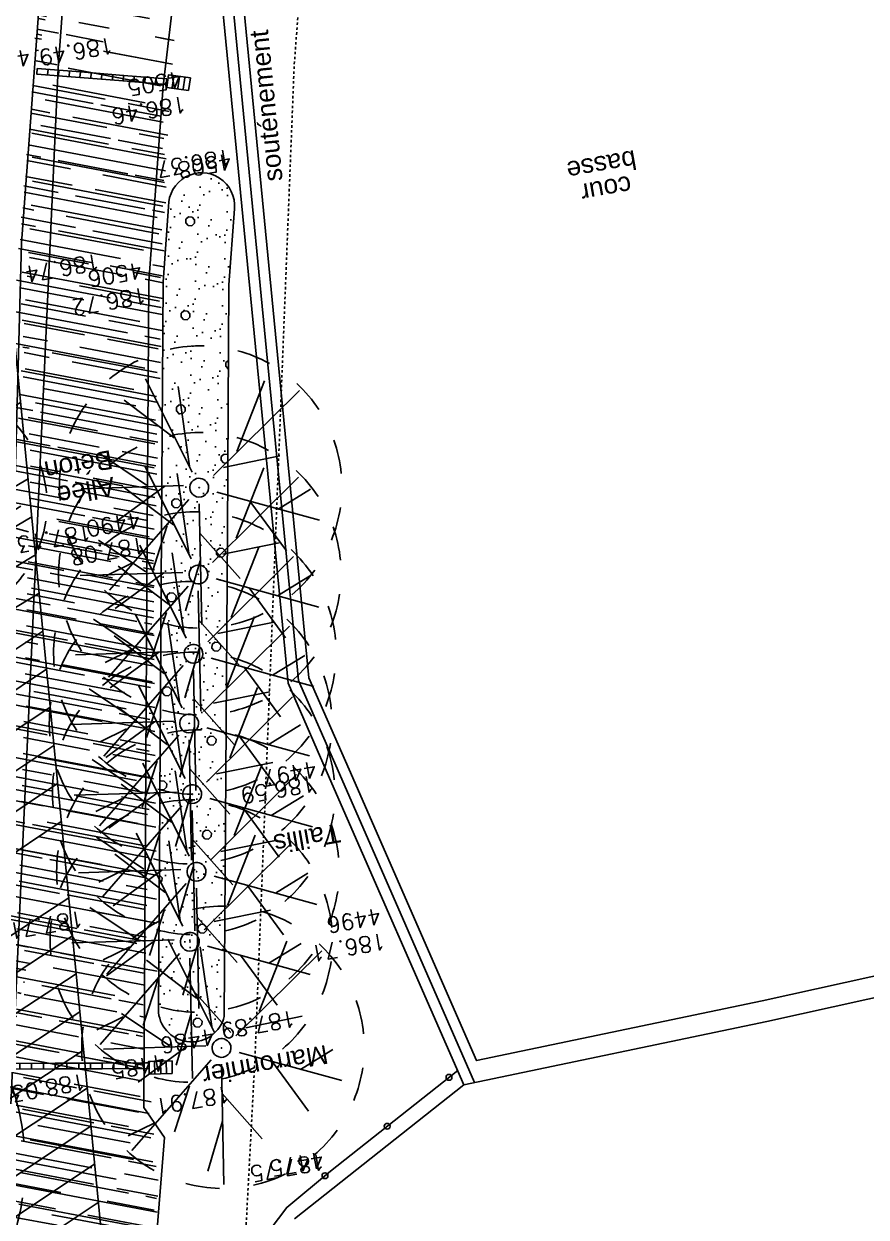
# Model space of a CAD drawing. Extents: x -2313930 to 3286427, y -3858277 to 2572692.
# Drawn here: x 531292 to 549186, y -354499 to -329141 of the extents above; entities that cross this region are included whole.
import ezdxf
from ezdxf import colors
from ezdxf.entities.mleader import LeaderData, LeaderLine
from ezdxf.enums import TextEntityAlignment as Align
from ezdxf.lldxf.tags import DXFTag
from ezdxf.math import Vec2, Vec3

# ---------------------------------------------------------------- set-up
doc = ezdxf.new("R2010")
doc.units = 0
doc.linetypes.add('STYLE_01', pattern=[0.41664, 0.20828, -0.20836])
for name, color, linetype, lineweight in [('_GAZELEC-RESERVATION', 1, 'Continuous', 18), ('_GAZELEC-RESERVATION 2', 132, 'Continuous', 18), ('Fond topo - P', 252, 'Continuous', 50), ('Fond topo - VOI', 252, 'Continuous', 25)]:
    doc.layers.add(name, color=color, linetype=linetype, lineweight=lineweight)
for name, color, linetype in [('AEP_SSL', 252, 'Continuous'), ('DWG_280-140115-P - ALTEA-CANA', 252, 'Continuous'), ('Fond topo - ASS', 252, 'Continuous'), ('Fond topo - BAT_TXT', 252, 'Continuous'), ('Fond topo - CLO_LEG', 252, 'Continuous'), ('Fond topo - CLO_MUR', 252, 'Continuous'), ('Fond topo - ESPACE_BOISE', 252, 'Continuous'), ('Fond topo - VEG', 252, 'Continuous'), ('Fond topo - VEG_TXT', 252, 'Continuous'), ('Fond topo - VEG_TXT_ESSENCE', 252, 'Continuous'), ('Fond topo - VOI_TXT', 252, 'Continuous'), ('Fond topo - Z_500', 252, 'Continuous'), ('prlm-VRD', 2, 'Continuous'), ('SA - béton balayé', 252, 'Continuous'), ('SA - EBC', 252, 'Continuous')]:
    doc.layers.add(name, color=color, linetype=linetype)
for name, color, linetype, plot in [('Fond topo - N', 252, 'Continuous', False), ('Fond topo - NCACHE', 252, 'Continuous', False), ('Fond topo - ZCACHE', 252, 'Continuous', False)]:
    doc.layers.add(name, color=color, linetype=linetype, plot=plot)
doc.styles.add('2000_ARIAL', font='arial.ttf', dxfattribs={"height": 0.400000006})
doc.styles.add('SIMPLEX', font='simplex_.ttf', dxfattribs={"height": 1.25})
doc.styles.get("Standard").update_dxf_attribs({"font": 'arial.ttf'})
tags = doc.linetypes.add('L1', pattern=[1.0000000298023224, 0.6000000238418579, -0.4000000059604645]).pattern_tags.tags
tags[6:7] = [DXFTag(74, 4), DXFTag(75, 0), DXFTag(340, '0'), DXFTag(46, 0.0), DXFTag(50, 0.0), DXFTag(44, 0.0), DXFTag(45, 0.0)]
tags[4:5] = [DXFTag(74, 4), DXFTag(75, 0), DXFTag(340, '0'), DXFTag(46, 0.0), DXFTag(50, 0.0), DXFTag(44, 0.0), DXFTag(45, 0.0)]
tags = doc.linetypes.add('L16', pattern=[0.37500001490116125, 0.300000011920929, -0.07500000298023224]).pattern_tags.tags
tags[6:7] = [DXFTag(74, 4), DXFTag(75, 0), DXFTag(340, '0'), DXFTag(46, 0.0), DXFTag(50, 0.0), DXFTag(44, 0.0), DXFTag(45, 0.0)]
tags[4:5] = [DXFTag(74, 4), DXFTag(75, 0), DXFTag(340, '0'), DXFTag(46, 0.0), DXFTag(50, 0.0), DXFTag(44, 0.0), DXFTag(45, 0.0)]
tags = doc.linetypes.add('L8', pattern=[0.22500000894069674, 0.1500000059604645, -0.07500000298023224]).pattern_tags.tags
tags[6:7] = [DXFTag(74, 4), DXFTag(75, 0), DXFTag(340, '0'), DXFTag(46, 0.0), DXFTag(50, 0.0), DXFTag(44, 0.0), DXFTag(45, 0.0)]
tags[4:5] = [DXFTag(74, 4), DXFTag(75, 0), DXFTag(340, '0'), DXFTag(46, 0.0), DXFTag(50, 0.0), DXFTag(44, 0.0), DXFTag(45, 0.0)]
pattern_1 = [(349.2763985886067, (-277130161.1279894, -473864756.7787022), (117.3825536141096, 28.65896207176165), [749.9999999999999, -99.99999999999999, 250, -49.99999999999999]), (349.2763985886067, (-277130091.1375459, -473864744.5890418), (-36.75306622226226, 74.64222748057564), [150, -16.5, 299.9999999999999, -37.49999999999999]), (349.2763985886067, (-277130128.6565508, -473864719.6726964), (261.6928111209335, -15.46358973923611), [399.9999999999999, -69.99999999999999, 200, -49.99999999999999])]

# ---------------------------------------------------------------- blocks, each defined once
blk = doc.blocks.new('ASS07')
at = {"ltscale": 2}
for p, q in [((-0.25, -0.45), (-0.25, 0.4500000000000001)), ((0, -0.45), (0, 0.4500000000000001)), ((0.25, -0.45), (0.25, 0.4500000000000001))]:
    blk.add_line(p, q, dxfattribs=at)
at = {"ltscale": 2, "flags": 128}
blk.add_lwpolyline([(0.5, -0.5), (0.5, 0.5), (-0.5, 0.5), (-0.5, -0.5)], close=True, dxfattribs=at)
blk = doc.blocks.new('CLOLEG')
at = {"ltscale": 2}
blk.add_circle((0, 0), 0.0625, dxfattribs=at)
blk = doc.blocks.new('PTOPO')
at = {"layer": 'Fond topo - NCACHE', "style": 'SIMPLEX'}
blk.add_attdef('MAT', text='', height=0.34, dxfattribs=at).set_placement((0.09999999986030161, -0.09999999962747097), align=Align.TOP_LEFT)
at = {"layer": 'Fond topo - ZCACHE', "style": 'SIMPLEX'}
blk.add_attdef('ALT', (0.09999999986030161, 0.09999999962747097), '', height=0.34, dxfattribs=at)
blk = doc.blocks.new('VEG12')
at = {"ltscale": 2}
for p, q in [((0.01815258799999997, 0.057406781), (0.100441039, 0.47293725)), ((0.05749608, 0.253444298), (0.145517598, 0.414706841)), ((0.037902722, 0.15845596), (-0.06593155700000003, 0.344147082)), ((-0.158788295, 0.086017079), (-0.245985314, 0.284587218)), ((0.04981112299999996, 0.033821695), (0.391570728, 0.285894318)), ((0.143890955, 0.107467204), (0.230033352, 0.253971609)), ((0.2917471699999999, 0.208620217), (0.392372872, 0.233301274)), ((-0.05229389700000003, 0.02983962500000001), (-0.383643778, 0.204631851)), ((-0.25001839, 0.135126714), (-0.3755999820000001, 0.091127132)), ((0.122915307, -0.02992704099999999), (0.317230371, 0.05540147100000001)), ((0.057557527, -0.01766878999999999), (0.411943876, -0.08413611500000001)), ((-0.05265807700000003, -0.029192154), (-0.412380265, -0.256628677)), ((-0.09359106700000003, -0.049762263), (-0.2956446150000001, -0.04653133200000001)), ((0.184132294, -0.04763066399999999), (0.323120213, -0.192805613)), ((0.01825986499999999, -0.057372749), (0.107637982, -0.4128258760000001)), ((-0.151821475, -0.09483882200000002), (-0.2999525240000001, -0.315936062)), ((0.02259491799999996, -0.07955337300000001), (0.001649748999999978, -0.36183712)), ((0.05371548199999998, -0.188497704), (0.197263789, -0.356749422))]:
    blk.add_line(p, q, dxfattribs=at)
for start, end in [(90, 103.8461539085843), (62.30769199853572, 76.15384597947835), (117.6923078993823, 131.5384619204946), (34.61538499867542, 48.46153799321151), (145.3846149358338, 159.2307690506909), (6.923076979206323, 20.76923090842763), (173.0769230068974, 186.9230769931026), (339.2307689837768, 353.0769230207937), (200.7692310571047, 214.6153850641662), (311.5384620067885, 325.3846150013246), (228.4615380795054, 242.3076921006177), (283.8461540205217, 297.6923080014643), (256.1538460914157, 270)]:
    blk.add_arc((0, 0), 0.496982058, start, end, dxfattribs=at)
blk = doc.blocks.new('VEG14')
at = {"ltscale": 2, "flags": 128}
for points in [[(0.5, 0, -1), (-0.5, 0, -1)], [(0.016, 0, -1), (-0.016, 0, -1)]]:
    blk.add_lwpolyline(points, format="xyb", close=True, dxfattribs=at)
blk = doc.blocks.new('VEG12A')
at = {"ltscale": 2}
for p, q in [((0.01815258799999997, 0.057406781), (0.100441039, 0.47293725)), ((0.05749608, 0.253444298), (0.145517598, 0.414706841)), ((0.037902722, 0.15845596), (-0.06593155700000003, 0.344147082)), ((-0.158788295, 0.086017079), (-0.245985314, 0.284587218)), ((0.04981112299999996, 0.033821695), (0.391570728, 0.285894318)), ((0.143890955, 0.107467204), (0.230033352, 0.253971609)), ((0.2917471699999999, 0.208620217), (0.392372872, 0.233301274)), ((-0.05229389700000003, 0.02983962500000001), (-0.383643778, 0.204631851)), ((-0.25001839, 0.135126714), (-0.3755999820000001, 0.091127132)), ((0.122915307, -0.02992704099999999), (0.317230371, 0.05540147100000001)), ((-0.05265807700000003, -0.029192154), (-0.412380265, -0.256628677)), ((0.057557527, -0.01766878999999999), (0.411943876, -0.08413611500000001)), ((-0.09359106700000003, -0.049762263), (-0.2956446150000001, -0.04653133200000001)), ((0.02259491799999996, -0.07955337300000001), (0.001649748999999978, -0.36183712)), ((0.01825986499999999, -0.057372749), (0.107637982, -0.4128258760000001)), ((0.184132294, -0.04763066399999999), (0.323120213, -0.192805613)), ((-0.151821475, -0.09483882200000002), (-0.2999525240000001, -0.315936062)), ((0.05371548199999998, -0.188497704), (0.197263789, -0.356749422))]:
    blk.add_line(p, q, dxfattribs=at)
for start, end in [(90, 103.8461539085843), (62.30769199853572, 76.15384597947835), (117.6923078993823, 131.5384619204946), (34.61538499867542, 48.46153799321151), (145.3846149358338, 159.2307690506909), (6.923076979206323, 20.76923090842763), (173.0769230068974, 186.9230769931026), (339.2307689837768, 353.0769230207937), (200.7692310571047, 214.6153850641662), (311.5384620067885, 325.3846150013246), (228.4615380795054, 242.3076921006177), (283.8461540205217, 297.6923080014643), (256.1538460914157, 270)]:
    blk.add_arc((0, 0), 0.496982058, start, end, dxfattribs=at)
blk = doc.blocks.new('VEG14A')
at = {"ltscale": 2, "flags": 128}
for points in [[(0.5, 0, -1), (-0.5, 0, -1)], [(0.016, 0, -1), (-0.016, 0, -1)]]:
    blk.add_lwpolyline(points, format="xyb", close=True, dxfattribs=at)
blk = doc.blocks.new('A$C1F970F0F')
at = {"layer": 'Fond topo - VEG'}
h = blk.add_hatch(dxfattribs=at)
h.set_pattern_fill('TP146*130', color=256, scale=20.0000003, angle=-10.72360141139323, style=0, pattern_type=2)
h.set_pattern_definition([(267.1623470238551, (5797.476316439056, 2674.924284191456), (94.92676903419465, -104.8279977903264), [7.653668714805026, -192.3463348851949]), (267.1623470238551, (5815.931250627054, 2674.009529851248), (94.92676903419465, -104.8279977903264), [7.653668714805026, -192.3463348851949]), (312.1623470238551, (5797.097412814957, 2667.280000101748), (199.754755486811, -9.901228179996846), [7.653668714805029, -133.7676900065153]), (312.1623470238551, (5810.793850895758, 2679.682780171273), (199.754755486811, -9.901228179996846), [7.653668714805029, -133.7676900065153]), (42.1623470238552, (5797.487144940587, 2674.923747452381), (9.901228179996725, 199.754755486811), [7.653668714805029, -133.7676900065153]), (42.1623470238552, (5809.879096628511, 2661.227845993156), (9.901228179996725, 199.754755486811), [7.653668714805029, -133.7676900065153]), (357.1623470238552, (5802.234703683674, 2661.606755042375), (104.8279977903263, 94.9267690341947), [7.653668714805024, -192.3463348851949]), (357.1623470238552, (5803.149566773293, 2680.061683872666), (104.8279977903263, 94.9267690341947), [7.653668714805024, -192.3463348851949]), (267.1623470238551, (5795.238087393476, 2728.97252944275), (57.45112285733324, -52.90906035294524), [0, -100.0000014999999]), (267.1623470238551, (5807.375360310454, 2736.292635855522), (57.45112285733324, -52.90906035294524), [0, -100.0000014999999]), (267.1623470238551, (5787.712082887806, 2745.399255346415), (57.45112285733324, -52.90906035294524), [0, -100.0000014999999]), (267.1623470238551, (5753.508594646601, 2728.319595069722), (57.45112285733324, -52.90906035294524), [0, -100.0000014999999]), (267.1623470238551, (5748.954771963539, 2715.629476786984), (57.45112285733324, -52.90906035294524), [0, -100.0000014999999]), (267.1623470238551, (5771.861328105058, 2692.81348459426), (57.45112285733324, -52.90906035294524), [0, -100.0000014999999]), (267.1623470238551, (5782.823956359816, 2696.230957689406), (57.45112285733324, -52.90906035294524), [0, -100.0000014999999]), (267.1623470238551, (5783.547242117267, 2680.766187668477), (57.45112285733324, -52.90906035294524), [0, -100.0000014999999]), (267.1623470238551, (5787.003488719228, 2706.742934923612), (57.45112285733324, -52.90906035294524), [0, -100.0000014999999]), (267.1623470238551, (5764.708947579706, 2706.71862177738), (57.15408599563941, -58.9017033377054), [0, -110.0000016499999])])
h.paths.add_polyline_path([(6078.263179686754, 749.2535069145908), (6066.458077517309, 587.5226755368726), (6063.045890461533, 62.6552090467178), (6056.64164773588, -966.9430271066897), (6054.860138514496, -973.0890641505885), (6052.534170654598, -979.0503910436314), (6049.682520691549, -984.7788846990834), (6046.328208874659, -990.2283009695209), (6042.498313205006, -995.3546491016039), (6038.223750905282, -1000.116546089392), (6033.53902880312, -1004.475551111974), (6028.481964769871, -1008.396475626878), (6023.093382414423, -1011.847667640083), (6017.416781635065, -1014.801267043638), (6011.49798732049, -1017.23343055903), (6005.384779481616, -1019.124524348513), (5999.12650753511, -1020.459282439988), (5992.773692173526, -1021.226929720176), (5986.377617036199, -1021.421269441465), (5979.989914899646, -1021.04073272369), (5973.66215134271, -1020.088391463622), (5967.445407747718, -1018.571933582807), (5961.389869347077, -1016.503600747141), (5955.544420086486, -1013.900089841474), (5949.956248018376, -1010.782417859858), (5944.670464035948, -1007.17575263941), (5939.729738284591, -1003.109209311226), (5935.173955189385, -998.6156153949328), (5931.039891747435, -993.7312458912027), (5927.360920540159, -988.4955304487685), (5924.166740596866, -982.9507347155356), (5921.483137024009, -977.141619554109), (5919.331773682218, -971.115079785756), (5917.730017487243, -964.9197652263617), (5916.690798933034, -958.6056880131719), (5923.048598684863, 63.52601159124424), (5926.491245982665, 593.0797570147345), (5938.239870486178, 754.0368398363926), (5938.239870394673, 754.0368398537216), (5938.388203480626, 760.1944427944866), (5939.076064508447, 766.3153024657627), (5940.298151327239, 772.352237228074), (5942.045043525097, 778.2587119863874), (5944.303275504142, 783.9891975300643), (5947.055439896047, 789.4995212833519), (5950.28032201263, 794.7472076286847), (5953.953063456424, 799.6918054090665), (5958.045353215728, 804.2951998936308), (5962.525646468083, 808.5219065099141), (5967.359407569937, 812.3393442610402), (5972.509376038808, 815.7180867789725), (5977.93585406663, 818.632089679184), (5983.597012394238, 821.0588907412207), (5989.449212722413, 822.9797831659032), (5995.447344116074, 824.3799601159353), (6001.545170978143, 825.2486286291803), (6007.695688821934, 825.5790923865436), (6013.851487357524, 825.3688042793121), (6019.965115416334, 824.6193852631368), (6025.989446906318, 823.3366121160816), (6031.878044019685, 821.5303729204732), (6037.585515422834, 819.2145907932854), (6043.067865785616, 816.4071166497349), (6048.28283512898, 813.1295914776993), (6053.190224618414, 809.4072797095191), (6057.752206390113, 805.268874337758), (6061.93361480397, 800.746275405862), (6065.702218231191, 795.8743451706773), (6069.02896685327, 790.6906379498114), (6071.888216851415, 785.2351117858959), (6074.257928013204, 779.5498197419818), (6076.119833919698, 773.6785862946365), (6077.459582201429, 767.6666688264463), (6078.266845616746, 761.5604095729127), (6078.535401554636, 755.4068776247545)])
at = {"layer": 'SA - béton balayé'}
h = blk.add_hatch(dxfattribs=at)
h.set_pattern_fill('BETON_BALAYE', color=256, scale=49.99999999999999, angle=-10.72360141139323, style=0, pattern_type=2)
h.set_pattern_definition(pattern_1)
h.paths.add_polyline_path([(5928.699840157768, 1025.806114872447), (5659.273933119624, 1047.541292403426), (5653.410551694388, 1047.978742823838), (5673.886726811051, 1403.073758729366), (5713.482762941067, 2001.708284296739), (5735.806186699843, 2750.764163918728), (6064.736897038219, 2750.755663699648), (6022.9459868128, 1825.675444912971)])
h = blk.add_hatch(dxfattribs=at)
h.set_pattern_fill('BETON_BALAYE', color=256, scale=49.99999999999999, angle=-10.72360141139323, style=0, pattern_type=2)
h.set_pattern_definition(pattern_1)
h.paths.add_polyline_path([(5597.147634144898, -1066.989225046339), (5596.889083904324, -1066.990457735349), (5595.427037839852, -760.3391798385524), (5607.922173153986, 21.2368958841555), (5625.650588417848, 675.8970783981483), (5653.410551694388, 1047.978742823838), (5928.244444741777, 1025.793558865145), (5896.498353423958, 594.27055998838), (5893.049179042596, 63.71261216577636), (5886.025306384024, -1066.091833507226)])
h = blk.add_hatch(dxfattribs=at)
h.set_pattern_fill('BETON_BALAYE', color=256, scale=49.99999999999999, angle=-10.72360141139323, style=0, pattern_type=2)
h.set_pattern_definition(pattern_1)
edge = h.paths.add_edge_path()
edge.add_arc((5358.091332811397, -2406.5003897603), 327.4139141548844, 197.0353200627598, 248.6714325875425)
edge.add_line((5239.005744553338, -2711.489723728723), (5354.800928152768, -2670.843148670674))
edge.add_line((5354.800928152768, -2670.843148670674), (5445.831428399385, -2528.10670157766))
edge.add_line((5445.831428399385, -2528.106701577661), (5524.939717540758, -2152.462322599101))
edge.add_line((5524.939717540758, -2152.462322599101), (5588.808554118679, -1772.826003617761))
edge.add_line((5588.808554118679, -1772.826003617761), (5596.889083904324, -1066.990457735349))
edge.add_line((5596.889083904324, -1066.990457735349), (5885.902256092508, -1066.084975682855))
edge.add_line((5885.902256092508, -1066.084975682855), (5885.433544670602, -1160.638824703835))
edge.add_line((5885.433544670601, -1160.638824703835), (5929.806132878227, -1224.214564401809))
edge.add_line((5929.806132878228, -1224.214564401809), (5882.232637045039, -1815.085634098996))
edge.add_line((5882.232637045039, -1815.085634098996), (5846.967217674753, -2176.497257896935))
edge.add_line((5846.967217674752, -2176.497257896935), (5783.590593702197, -2717.673661949677))
edge.add_line((5783.590593702197, -2717.673661949676), (5736.967683509527, -2987.71145076046))
edge.add_arc((5322.836185402772, -2830.552333082458), 442.949078330087, 324.08482527455766, 339.2187040935265, ccw=False)
edge.add_arc((5393.318158206119, -2843.383449414451), 379.6041132646011, 288.33551275161386, 319.40786575171865, ccw=False)
edge.add_arc((5315.276949875861, -2562.613601937902), 670.8210163537169, 258.08161623541537, 287.118674714722, ccw=False)
edge.add_arc((5276.252106989228, -2691.399666949642), 536.8769334285904, 239.1203115152312, 259.31827396408, ccw=False)
edge.add_line((5000.706982394531, -3152.172632686719), (4932.207642367547, -3081.259965061483))
edge.add_line((4932.207642367547, -3081.259965061484), (4772.00721949915, -2796.814362761385))
edge.add_line((4772.00721949915, -2796.814362761385), (4755.452634422306, -2567.47380276886))
edge.add_line((4755.452634422306, -2567.47380276886), (4758.579044436935, -2566.940473468178))
edge.add_line((4758.579044436935, -2566.940473468178), (5045.042919798527, -2502.419951333245))
at = {"layer": 'SA - EBC'}
h = blk.add_hatch(dxfattribs=at)
h.set_pattern_fill('_USER', color=256, scale=74.99999999999999, angle=-325.7236014113932, style=0, pattern_type=0)
h.set_pattern_definition([(34.27639858860678, (-277130161.1279894, -473864756.7787022), (-42.238928459823, 61.97477650275113), [])])
edge = h.paths.add_edge_path()
edge.add_line((5801.470568619522, -3162.013069131843), (4083.559282644929, -3271.123614088357))
edge.add_line((4083.559282644929, -3271.123614088356), (4014.481307725509, -3717.332461968055))
edge.add_line((4014.48130772551, -3717.332461968055), (3135.517961824245, -3810.19300101904))
edge.add_line((3135.517961824245, -3810.19300101904), (2274.245008604417, -3693.648081323564))
edge.add_line((2274.245008604417, -3693.648081323564), (1554.636776175834, -3420.099318784944))
edge.add_arc((2508.775769578408, -2315.674454232369), 1459.498372788833, 157.1868533427094, 229.1754823893534, ccw=False)
edge.add_arc((1966.013830892235, -2087.371785851423), 870.6752834691503, 94.3015183869224, 157.1868533106914, ccw=False)
edge.add_line((1900.708697991695, -1219.149067345796), (2859.239020416566, -1223.495634912559))
edge.add_arc((3100.860739749298, 1265.329539486049), 2500.526305395239, 264.4549516394795, 302.9422754293212)
edge.add_arc((4209.331858878893, -445.3369775435177), 462.1229708170858, 302.9422754305585, 376.8336969250394)
edge.add_arc((2214.122706379954, -1049.006753214115), 2546.655714682971, 16.8336969158998, 38.14703645440247)
edge.add_arc((3041.32627014761, -399.2990096244524), 1494.806919462396, 38.14703657403813, 72.97328584086019)
edge.add_line((3479.031970107599, 1029.988031775616), (2182.437305702805, 1414.38613606858))
edge.add_line((2182.437305702805, 1414.38613606858), (1056.590900019184, 1822.819186472099))
edge.add_arc((1766.412018482452, 3779.442320525911), 2081.398594438606, 212.7495497786225, 250.0603089288685, ccw=False)
edge.add_line((15.86575126143373, 2653.472571668582), (-104.0907319930869, 3091.26353710603))
edge.add_line((-104.0907319930869, 3091.26353710603), (-169.6986146466322, 3639.54836895815))
edge.add_line((-169.6986146466322, 3639.548368958149), (-35.58090533515337, 6158.014854826562))
edge.add_arc((-194.3533792400212, 7143.826589584332), 998.5156357593988, 279.1493507374978, 373.962283499627)
edge.add_arc((2392.201579171132, 7786.918955579627), 1666.786287877102, 172.6269749467245, 193.9622835974407, ccw=False)
edge.add_arc((-45.50651600643437, 8102.354993671941), 791.2455775503726, -7.373025019439765, 16.43829965925021)
edge.add_line((713.3969204091394, 8326.263765657093), (486.7428317772967, 9142.81155059313))
edge.add_line((486.7428317772967, 9142.811550593131), (1338.845530021721, 9564.23852196786))
edge.add_line((1338.845530021721, 9564.23852196786), (1632.623584095551, 8945.24637913095))
edge.add_line((1632.623584095551, 8945.246379130947), (1394.029444699765, 8829.874494032001))
edge.add_line((1394.029444699765, 8829.874494032001), (1731.997733793977, 8131.230781666551))
edge.add_arc((1233.216649704336, 7889.945865525577), 554.0766919865823, -19.640967550384175, 25.815335324856676, ccw=False)
edge.add_line((1755.055695752756, 7703.706797235046), (1558.214479468655, 6807.520788570679))
edge.add_line((1558.214479468655, 6807.52078857068), (1570.021725572625, 6609.158708993335))
edge.add_line((1570.021725572625, 6609.158708993335), (1852.913141606868, 5734.125706863067))
edge.add_line((1852.913141606869, 5734.125706863067), (2726.748207475315, 4020.986816292172))
edge.add_line((2726.748207475315, 4020.986816292172), (3802.352916265851, 4004.947770972833))
edge.add_arc((8355.58168857983, 5950.706307988518), 4951.552134169374, 203.138762427905, 230.8301436200186)
edge.add_arc((13583.66465597079, 12367.85935474512), 13228.79229856088, 230.8301435441083, 233.1638398044412)
edge.add_line((5652.622255943647, 1780.153648245416), (4998.697813068342, 1820.441475819727))
edge.add_line((4998.697813068342, 1820.441475819727), (4863.841220233488, 767.0816613875431))
edge.add_line((4863.841220233488, 767.0816613875434), (5595.355488733695, 631.185878681516))
edge.add_line((5595.355488733695, 631.1858786815158), (5852.747939948536, -2020.707044821664))
edge.add_line((5852.747939948536, -2020.707044821665), (5881.394298709887, -2966.563612924887))
edge.add_line((5881.394298709887, -2966.563612924887), (5801.470568619523, -3162.013069131842))
at = {"layer": 'AEP_SSL', "elevation": 9.999999999999998e-08, "flags": 128}
blk.add_lwpolyline([(5536.700633028197, -2598.110987192279), (5703.441363650248, 1048.232751273365), (5867.406317671058, 3278.047774201862), (6182.748241543506, 4434.064793799239), (6284.146511390897, 4550.427419959863), (6475.981668657886, 4711.41474985716), (8025.350887839351, 5692.826034684554), (8693.398131395103, 6258.370148193826), (10978.7345952306, 10130.53863316135)], dxfattribs=at)
at = {"layer": 'DWG_280-140115-P - ALTEA-CANA', "linetype": 'STYLE_01', "ltscale": 25, "elevation": 9.999999999999998e-08, "flags": 128}
blk.add_lwpolyline([(6035.461037273133, -2689.127097192409), (6121.64256367179, -1057.51115667685), (6205.025182619102, 1052.804655306938), (6365.893186155989, 3202.867456399637), (6636.799193089617, 4194.521173234315), (6692.315677062305, 4259.243408586225)], dxfattribs=at)
at = {"layer": 'Fond topo - CLO_LEG', "linetype": 'L8', "ltscale": 2, "flags": 128}
blk.add_lwpolyline([(6282.467426065797, -1295.684464474299), (6552.41339720555, -1081.894158271203)], dxfattribs=at)
at = {"layer": 'Fond topo - CLO_LEG', "ltscale": 2, "flags": 128}
blk.add_lwpolyline([(6282.467426065797, -1295.684464474299), (6189.275637213709, -1373.022047100058), (6104.897438272617, -1484.013001080026), (5954.726196654141, -1828.700577450215), (5900.868679028967, -2074.537779561267), (5874.025653848885, -2328.939880393739), (5868.867497210709, -2580.541609170677), (5917.785716554227, -3083.337295519524), (6022.692410287696, -3380.036307044295)], dxfattribs=at)
at = {"layer": 'Fond topo - CLO_MUR', "ltscale": 2, "flags": 128}
for points in [[(7729.775850657367, 2529.792272331421), (7717.182207746737, 2577.243415526799), (6855.315812784065, 2389.791348361846), (6090.52216368086, 2242.349146044374), (6009.431174386463, 1623.419208712546), (6192.189599084393, -258.9440134780217), (6280.407379690027, -460.4821566829457), (6565.739909591483, -1112.33927420372), (7208.990751020285, -977.770748331734), (7846.813960176586, -837.1789171364164)], [(6130.9228353608, 2204.309242733205), (6054.716400969227, 1622.660848794694), (6236.286560473432, -247.463558646892), (6321.631090828101, -442.4376105136299), (6592.30553380346, -1060.807560527946), (7199.539916908129, -933.7737029876957), (7837.12738935258, -793.2338338359044)]]:
    blk.add_lwpolyline(points, dxfattribs=at)
at = {"layer": 'Fond topo - CLO_MUR', "linetype": 'L16', "ltscale": 2, "flags": 128}
blk.add_lwpolyline([(6107.642515212248, 2199.821101924788), (6032.073787623084, 1623.040028527021), (6214.238079781343, -253.203786299886), (6301.019235204304, -451.4598838248862), (6588.240588227807, -1107.63211648359)], dxfattribs=at)
at = {"layer": 'Fond topo - CLO_MUR', "linetype": 'L8', "ltscale": 2, "flags": 128}
blk.add_lwpolyline([(6205.797144122152, -1397.404740036666), (6565.739909591483, -1112.33927420372)], dxfattribs=at)
at = {"layer": 'Fond topo - ESPACE_BOISE', "linetype": 'L1', "ltscale": 2, "flags": 128}
blk.add_lwpolyline([(5801.470568619522, -3162.013069131843), (4083.559282644929, -3271.123614088356), (4014.48130772551, -3717.332461968055), (3135.517961824245, -3810.19300101904), (2274.245008604417, -3693.648081323564), (1554.636776175834, -3420.099318784944, -0.3248648439675891), (1163.447808694293, -1749.787382690587, -0.2814891279475962), (1900.708697991695, -1219.149067345796), (2859.239020416566, -1223.495634912559, 0.1695292870025676), (4460.631470672048, -833.159289007697, 0.3340686001642133), (4651.652558133293, -311.5085830883972, 0.09326601102169153), (4216.884593398947, 524.0158635944096, 0.153138720952933), (3479.031970107599, 1029.988031775616), (2182.437305702805, 1414.38613606858), (1056.590900019184, 1822.819186472099, -0.1642525569996709), (15.86575126143373, 2653.472571668582), (-104.0907319930869, 3091.26353710603), (-169.6986146466322, 3639.548368958149), (-35.58090533515337, 6158.014854826562, 0.4390366150430304), (774.660880078399, 7384.751557306568, -0.09336270405047195), (739.1967976091219, 8000.81547627212, 0.104271961321091), (713.3969204091394, 8326.263765657093), (486.7428317772967, 9142.811550593131), (1338.845530021721, 9564.23852196786), (1632.623584095551, 8945.246379130947), (1394.029444699765, 8829.874494032001), (1731.997733793977, 8131.23078166655, -0.2009829630843761), (1755.055695752756, 7703.706797235046), (1558.214479468655, 6807.52078857068), (1570.021725572625, 6609.158708993335), (1852.913141606869, 5734.125706863067), (2726.748207475315, 4020.986816292172), (3802.352916265851, 4004.947770972833, 0.121417881002313), (5228.074839294609, 2111.882341611708, 0.01018302282179253), (5652.622255943647, 1780.153648245416), (4998.697813068342, 1820.441475819727), (4863.841220233488, 767.0816613875434), (5595.355488733695, 631.1858786815158), (5852.747939948536, -2020.707044821665), (5881.394298709887, -2966.563612924887)], format="xyb", close=True, dxfattribs=at)
at = {"layer": 'Fond topo - VEG', "linetype": 'L8', "ltscale": 2, "flags": 128}
blk.add_lwpolyline([(6078.263179686754, 749.2535069145908, 1.055486622045823), (5938.239870486178, 754.0368398363926), (5926.491245982665, 593.0797570147345), (5923.048598684863, 63.52601159124424), (5916.690798933034, -958.6056880131719, 0.8364139299327122), (6056.64164773588, -966.9430271066897), (6063.045890461533, 62.6552090467178), (6066.458077517309, 587.5226755368726)], format="xyb", close=True, dxfattribs=at)
at = {"layer": 'Fond topo - VOI', "linetype": 'L16', "ltscale": 2, "flags": 128}
blk.add_lwpolyline([(-410.4573954082604, 4496.281983435452), (-275.2797675438889, 3639.964293068524, 0.05175614001462255), (-25.75674943525667, 2954.12476405697, 0.07683847699775821), (242.3973429298351, 2566.944338701083, 0.01799232695016924), (602.5175779411827, 2213.735113210599), (898.3231434213683, 2004.634077694301), (1143.547512896615, 1887.824205350663), (1442.276114517919, 1769.658652589777), (1681.948853588895, 1683.954706367697), (2114.845544182086, 1578.014617527221), (2515.756121386211, 1462.263694100857), (2910.512600857042, 1321.392171708825), (3516.952153602057, 1025.948174333774), (3901.184930821766, 864.3683668971058), (4241.50575886574, 689.604471750609), (4497.895798403801, 355.994847623038), (4647.689449561236, -149.636488564905), (4746.352122538518, -642.243459669855), (4898.077129065638, -1354.668971112381), (4990.027461718793, -2094.77839309662), (5021.209996846888, -2419.063814886839), (5045.042919798527, -2502.419951333245, 0.2291964161509024), (5239.005744553338, -2711.489723728723), (5354.800928152768, -2670.843148670674), (5445.831428399385, -2528.106701577661), (5524.939717540758, -2152.462322599101), (5588.808554118679, -1772.826003617761), (5596.946294726647, -1078.989912171996), (5595.427037839852, -760.3391798385524), (5607.922173153986, 21.2368958841555), (5625.650588417848, 675.8970783981483), (5679.873644702147, 1402.6777603776)], format="xyb", dxfattribs=at)
blk.add_lwpolyline([(5885.433544670601, -1160.638824703835), (5893.049179042596, 63.71261216577636), (5896.498353423958, 594.27055998838), (5926.884942115833, 1010.569223018564), (6022.9459868128, 1825.675444912971), (6060.621236201661, 2705.53410676588), (6060.736130674379, 2706.811345620326)], dxfattribs=at)
at = {"layer": 'Fond topo - VOI', "ltscale": 2, "flags": 128}
blk.add_lwpolyline([(5000.706982394531, -3152.172632686719, 0.03514680113144616), (5103.825395547883, -3199.834393112584, 0.05304757428686571), (5176.740243683153, -3218.973577135732, 0.03003359205613811), (5333.19443896248, -3233.19528941652, 0.04745511052873769), (5432.548835640756, -3226.804251904938, 0.06071624197132922), (5512.734347835934, -3203.715319275074, 0.04092958131218784), (5622.111118279161, -3146.291132090238, 0.09495582468090094), (5681.57458082512, -3090.380448639745, 0.06613015153363594), (5736.967683509528, -2987.71145076046), (5783.590593702197, -2717.673661949676), (5846.967217674752, -2176.497257896935), (5882.232637045039, -1815.085634098996), (5929.806132878228, -1224.214564401809), (5885.433544670601, -1160.638824703835)], format="xyb", dxfattribs=at)
at = {"layer": 'Fond topo - ASS', "ltscale": 2, "zscale": 99.99999999999997}
for p, xscale, yscale, rotation in [((5704.610844390547, 1037.855974870756), 91.93999999999996, 12, 175.3773796643383), ((5796.251776331016, 1030.446305543641), 91.93999999999996, 12, 175.3773796643383), ((5887.892708254158, 1023.036636125019), 91.93999999999996, 12, 175.3773796643383), ((5959.405894511337, 1017.206547246302), 46.9309383502022, 27, 351.9800045289101), ((5647.181178196102, -1072.832571971634), 100.03, 12, 180.1794240033786), ((5747.210687714015, -1072.519324533554), 100.03, 12, 180.1794240033786), ((5847.24019719727, -1072.206077278486), 100.03, 12, 180.1794240033786)]:
    blk.add_blockref('ASS07', p, dxfattribs=dict(at, xscale=xscale, yscale=yscale, rotation=rotation))
at = {"layer": 'Fond topo - ASS', "linetype": 'L8', "ltscale": 2, "xscale": 49.38473465052439, "yscale": 27, "zscale": 99.99999999999997, "rotation": 1.16461495923868}
blk.add_blockref('ASS07', (5921.173751241817, -1075.606729173046), dxfattribs=at)
at = {"layer": 'Fond topo - CLO_LEG', "ltscale": 2, "xscale": 99.99999999999999, "yscale": 99.99999999999999, "zscale": 99.99999999999999}
for p, rotation in [((6533.935921110243, -1096.52784690628), 289.4725513276034), ((6402.610096637816, -1200.534541885987), 289.4725513276034), ((6270.53146112055, -1305.589829425042), 219.6884493623854)]:
    blk.add_blockref('CLOLEG', p, dxfattribs=dict(at, rotation=rotation))
at = {"layer": 'Fond topo - P', "ltscale": 2}
ref = blk.add_blockref('PTOPO', (5659.282844913692, 1047.540574187764), dxfattribs=dict(at, xscale=99.99999999999994, yscale=99.99999999999994, zscale=99.99999999999994, rotation=190.0656205306617))
ref.add_attrib('MAT', '4500', dxfattribs={"layer": 'Fond topo - N', "color": 0, "ltscale": 2, "height": 33.99999999999999, "rotation": 190.0656204987762, "style": 'SIMPLEX'}).set_placement((5647.68900310467, 1055.63889693379), align=Align.TOP_LEFT)
ref.add_attrib('ALT', '186.49', (5818.07232667889, 1114.124522705544), dxfattribs={"layer": 'Fond topo - Z_500', "color": 0, "ltscale": 2, "height": 33.99999999999999, "rotation": 190.0656204987762, "style": 'SIMPLEX'})
ref = blk.add_blockref('PTOPO', (5980.758356037019, 1000.564713179592), dxfattribs=dict(at, xscale=99.99999999999994, yscale=99.99999999999994, zscale=99.99999999999994, rotation=190.0656205306617))
ref.add_attrib('MAT', '4505', dxfattribs={"layer": 'Fond topo - N', "color": 0, "ltscale": 2, "height": 33.99999999999999, "rotation": 190.0656204987762, "style": 'SIMPLEX'}).set_placement((5969.16451417046, 1008.66303574694), align=Align.TOP_LEFT)
ref.add_attrib('ALT', '186.46', (5972.660033290992, 988.9708713705691), dxfattribs={"layer": 'Fond topo - Z_500', "color": 0, "ltscale": 2, "height": 33.99999999999999, "rotation": 190.0656204987762, "style": 'SIMPLEX'})
ref = blk.add_blockref('PTOPO', (6086.976620906875, 825.5619282937789), dxfattribs=dict(at, xscale=99.99999999999994, yscale=99.99999999999994, zscale=99.99999999999994, rotation=190.0656205306617))
ref.add_attrib('MAT', '4508', dxfattribs={"layer": 'Fond topo - N', "color": 0, "ltscale": 2, "height": 33.99999999999999, "rotation": 190.0656204987762, "style": 'SIMPLEX'}).set_placement((6075.382779040317, 833.6602508611263), align=Align.TOP_LEFT)
ref.add_attrib('ALT', '186.37', (6068.50614969975, 876.6020540636312), dxfattribs={"layer": 'Fond topo - Z_500', "color": 0, "ltscale": 2, "height": 33.99999999999999, "rotation": 190.0656204987762, "style": 'SIMPLEX'})
ref = blk.add_blockref('PTOPO', (5618.70935276251, 598.9614577991917), dxfattribs=dict(at, xscale=99.99999999999994, yscale=99.99999999999994, zscale=99.99999999999994, rotation=190.0656205306617))
ref.add_attrib('MAT', '4499', dxfattribs={"layer": 'Fond topo - N', "color": 0, "ltscale": 2, "height": 33.99999999999999, "rotation": 190.0656204987762, "style": 'SIMPLEX'}).set_placement((5607.115510930611, 607.0597805495506), align=Align.TOP_LEFT)
ref.add_attrib('ALT', '186.74', (5789.582363995093, 653.8937626923782), dxfattribs={"layer": 'Fond topo - Z_500', "color": 0, "ltscale": 2, "height": 33.99999999999999, "rotation": 190.0656204987762, "style": 'SIMPLEX'})
ref = blk.add_blockref('PTOPO', (5896.498353423958, 594.27055998838), dxfattribs=dict(at, xscale=99.99999999999994, yscale=99.99999999999994, zscale=99.99999999999994, rotation=190.0656205306617))
ref.add_attrib('MAT', '4506', dxfattribs={"layer": 'Fond topo - N', "color": 0, "ltscale": 2, "height": 33.99999999999999, "rotation": 190.0656204987762, "style": 'SIMPLEX'}).set_placement((5884.904511592059, 602.3688827387391), align=Align.TOP_LEFT)
ref.add_attrib('ALT', '186.72', (5888.400030677933, 582.6767181793568), dxfattribs={"layer": 'Fond topo - Z_500', "color": 0, "ltscale": 2, "height": 33.99999999999999, "rotation": 190.0656204987762, "style": 'SIMPLEX'})
ref = blk.add_blockref('PTOPO', (5893.049179042596, 63.71261216577636), dxfattribs=dict(at, xscale=99.99999999999994, yscale=99.99999999999994, zscale=99.99999999999994, rotation=190.0656205306617))
ref.add_attrib('MAT', '4490', dxfattribs={"layer": 'Fond topo - N', "color": 0, "ltscale": 2, "height": 33.99999999999999, "rotation": 190.0656204987762, "style": 'SIMPLEX'}).set_placement((5881.455337176038, 71.81093473312399), align=Align.TOP_LEFT)
ref.add_attrib('ALT', '187.08', (5884.950856319447, 52.11877035242105), dxfattribs={"layer": 'Fond topo - Z_500', "color": 0, "ltscale": 2, "height": 33.99999999999999, "rotation": 190.0656204987762, "style": 'SIMPLEX'})
ref = blk.add_blockref('PTOPO', (5607.922173153986, 21.2368958841555), dxfattribs=dict(at, xscale=99.99999999999994, yscale=99.99999999999994, zscale=99.99999999999994, rotation=190.0656205306617))
ref.add_attrib('MAT', '4489', dxfattribs={"layer": 'Fond topo - N', "color": 0, "ltscale": 2, "height": 33.99999999999999, "rotation": 190.0656204987762, "style": 'SIMPLEX'}).set_placement((5596.328331304757, 29.33521854300875), align=Align.TOP_LEFT)
ref.add_attrib('ALT', '187.13', (5771.487892336072, 78.97088988818041), dxfattribs={"layer": 'Fond topo - Z_500', "color": 0, "ltscale": 2, "height": 33.99999999999999, "rotation": 190.0656204987762, "style": 'SIMPLEX'})
ref = blk.add_blockref('PTOPO', (6267.582225123752, -466.0960155078184), dxfattribs=dict(at, xscale=99.99999999999994, yscale=99.99999999999994, zscale=99.99999999999994, rotation=190.0656205306617))
ref.add_attrib('MAT', '4497', dxfattribs={"layer": 'Fond topo - N', "color": 0, "ltscale": 2, "height": 33.99999999999999, "rotation": 190.0656204987762, "style": 'SIMPLEX'}).set_placement((6255.988383314729, -457.9976927617918), align=Align.TOP_LEFT)
ref.add_attrib('ALT', '186.59', (6246.524694379576, -454.4582580223301), dxfattribs={"layer": 'Fond topo - Z_500', "color": 0, "ltscale": 2, "height": 33.99999999999999, "rotation": 190.0656204987762, "style": 'SIMPLEX'})
ref = blk.add_blockref('PTOPO', (5595.427037839852, -760.3391798385524), dxfattribs=dict(at, xscale=99.99999999999994, yscale=99.99999999999994, zscale=99.99999999999994, rotation=190.0656205306617))
ref.add_attrib('MAT', '4488', dxfattribs={"layer": 'Fond topo - N', "color": 0, "ltscale": 2, "height": 33.99999999999999, "rotation": 190.0656204987762, "style": 'SIMPLEX'}).set_placement((5583.833196007953, -752.2408570881935), align=Align.TOP_LEFT)
ref.add_attrib('ALT', '187.71', (5754.521547698526, -741.8874986138061), dxfattribs={"layer": 'Fond topo - Z_500', "color": 0, "ltscale": 2, "height": 33.99999999999999, "rotation": 190.0656204987762, "style": 'SIMPLEX'})
ref = blk.add_blockref('PTOPO', (6404.199763643895, -778.2059416975562), dxfattribs=dict(at, xscale=99.99999999999994, yscale=99.99999999999994, zscale=99.99999999999994, rotation=190.0656205306617))
ref.add_attrib('MAT', '4496', dxfattribs={"layer": 'Fond topo - N', "color": 0, "ltscale": 2, "height": 33.99999999999999, "rotation": 190.0656204987762, "style": 'SIMPLEX'}).set_placement((6392.605921811996, -770.1076189471969), align=Align.TOP_LEFT)
ref.add_attrib('ALT', '186.71', (6396.10144089787, -789.7997835065792), dxfattribs={"layer": 'Fond topo - Z_500', "color": 0, "ltscale": 2, "height": 33.99999999999999, "rotation": 190.0656204987762, "style": 'SIMPLEX'})
ref = blk.add_blockref('PTOPO', (6050.691628371042, -1034.161246100406), dxfattribs=dict(at, xscale=99.99999999999994, yscale=99.99999999999994, zscale=99.99999999999994, rotation=190.0656205306617))
ref.add_attrib('MAT', '4486', dxfattribs={"layer": 'Fond topo - N', "color": 0, "ltscale": 2, "height": 33.99999999999999, "rotation": 190.0656204987762, "style": 'SIMPLEX'}).set_placement((6039.097786562018, -1026.062923354379), align=Align.TOP_LEFT)
ref.add_attrib('ALT', '187.89', (6204.589540295578, -953.9973925508176), dxfattribs={"layer": 'Fond topo - Z_500', "color": 0, "ltscale": 2, "height": 33.99999999999999, "rotation": 190.0656204987762, "style": 'SIMPLEX'})
ref = blk.add_blockref('PTOPO', (5596.946294726647, -1078.989912171996), dxfattribs=dict(at, xscale=99.99999999999994, yscale=99.99999999999994, zscale=99.99999999999994, rotation=190.0656205306617))
ref.add_attrib('MAT', '4487', dxfattribs={"layer": 'Fond topo - N', "color": 0, "ltscale": 2, "height": 33.99999999999999, "rotation": 190.0656204987762, "style": 'SIMPLEX'}).set_placement((5585.352452877418, -1070.891589513143), align=Align.TOP_LEFT)
ref.add_attrib('ALT', '188.03', (5759.183880032391, -1088.112731948032), dxfattribs={"layer": 'Fond topo - Z_500', "color": 0, "ltscale": 2, "height": 33.99999999999999, "rotation": 190.0656204987762, "style": 'SIMPLEX'})
ref = blk.add_blockref('PTOPO', (5946.135404853822, -1088.60206922153), dxfattribs=dict(at, xscale=99.99999999999994, yscale=99.99999999999994, zscale=99.99999999999994, rotation=190.0656205306617))
ref.add_attrib('MAT', '4485', dxfattribs={"layer": 'Fond topo - N', "color": 0, "ltscale": 2, "height": 33.99999999999999, "rotation": 190.0656204987762, "style": 'SIMPLEX'}).set_placement((5934.5415630448, -1080.503746475504), align=Align.TOP_LEFT)
ref.add_attrib('ALT', '187.91', (6065.777168901764, -1114.731714151722), dxfattribs={"layer": 'Fond topo - Z_500', "color": 0, "ltscale": 2, "height": 33.99999999999999, "rotation": 190.0656204987762, "style": 'SIMPLEX'})
ref = blk.add_blockref('PTOPO', (6282.467426065797, -1295.684464474299), dxfattribs=dict(at, xscale=99.99999999999994, yscale=99.99999999999994, zscale=99.99999999999994, rotation=190.0656205306617))
ref.add_attrib('MAT', '4475', dxfattribs={"layer": 'Fond topo - N', "color": 0, "ltscale": 2, "height": 33.99999999999999, "rotation": 190.0656204987762, "style": 'SIMPLEX'}).set_placement((6270.873584233897, -1287.58614172394), align=Align.TOP_LEFT)
ref.add_attrib('ALT', '187.75', (6266.615551787294, -1258.110048585152), dxfattribs={"layer": 'Fond topo - Z_500', "color": 0, "ltscale": 2, "height": 33.99999999999999, "rotation": 190.0656204987762, "style": 'SIMPLEX'})
at = {"layer": 'Fond topo - VEG', "ltscale": 2, "zscale": 99.99999999999997}
for name, p, xscale, yscale, rotation in [('VEG12A', (6006.325455504812, 158.0518193355156), 603.8399999999999, 603.8399999999999, 192.432705982593), ('VEG12A', (5429.733475707664, 121.4845926608), 503.1999999999997, 503.1999999999997, 192.432705982593), ('VEG12A', (6004.578995480083, -26.4091293576264), 603.8399999999999, 603.8399999999999, 192.432705982593), ('VEG14A', (6003.357122292045, 156.484030352739), 40, 40, 207.8417380991697), ('VEG12A', (5994.060449824959, -194.8518051275797), 603.8399999999999, 603.8399999999999, 192.432705982593), ('VEG12A', (5984.965405500428, -342.850881035572), 603.8399999999999, 603.8399999999999, 192.432705982593), ('VEG14A', (6001.610662319305, -27.97691806588546), 40, 40, 207.8417380991697), ('VEG12', (5067.353977417153, -697.4301947710094), 1006.399999999999, 1006.399999999999, 192.432705982593), ('VEG12A', (5991.433035918232, -493.135184865015), 603.8399999999999, 603.8399999999999, 192.432705982593), ('VEG14A', (5991.092116572674, -196.4195938185095), 40, 40, 207.8417380991697), ('VEG12A', (6000.506410196852, -658.1001356382235), 603.8399999999999, 603.8399999999999, 192.432705982593), ('VEG14A', (5981.997072339651, -344.4186697438313), 40, 40, 207.8417380991697), ('VEG12A', (5986.513478070621, -806.9686265556584), 603.8399999999999, 603.8399999999999, 192.432705982593), ('VEG14A', (5988.464702722796, -494.702973756286), 40, 40, 207.8417380991697), ('VEG14A', (5997.538077036073, -659.6679243464828), 40, 40, 207.8417380991697), ('VEG12', (5133.050154314063, -1280.324216559423), 1006.399999999999, 1006.399999999999, 192.432705982593), ('VEG12', (6053.659961675313, -1032.593457134958), 603.8399999999999, 603.8399999999999, 192.432705982593), ('VEG14A', (5983.545144875185, -808.536415446929), 40, 40, 207.8417380991697), ('VEG14', (6050.691628371042, -1034.161246100406), 40, 40, 207.8417380991697)]:
    blk.add_blockref(name, p, dxfattribs=dict(at, xscale=xscale, yscale=yscale, rotation=rotation))
at = {"layer": 'Fond topo - BAT_TXT', "style": '2000_ARIAL'}
for s, rotation, p in [('souténement', 95.54545943975975, (6180.583387796684, 809.1599984165262)), ('basse', 190.0656205486628, (6927.940464174811, 874.1838646096858)), ('cour', 190.0656205486628, (6917.87930868339, 819.9181934909041))]:
    blk.add_text(s, height=39.99999999999999, rotation=rotation, dxfattribs=at).set_placement(p)
at = {"layer": 'Fond topo - VEG_TXT', "style": '2000_ARIAL'}
blk.add_text('Taillis', height=39.99999999999999, rotation=190.0656205035111, dxfattribs=at).set_placement((6299.059039163602, -557.1417086187018))
at = {"layer": 'Fond topo - VEG_TXT_ESSENCE', "style": '2000_ARIAL'}
blk.add_text('Marronnier', height=39.99999999999999, rotation=190.0656205035111, dxfattribs=at).set_placement((6272.975547184971, -1027.36818325843))
at = {"layer": 'Fond topo - VOI_TXT', "style": '2000_ARIAL'}
for s, p in [('Béton', (5815.293560449591, 236.7252217451066)), ('Allée', (5820.336770739079, 179.7934291737763))]:
    blk.add_text(s, height=39.99999999999999, rotation=190.0656205035111, dxfattribs=at).set_placement(p)

msp = doc.modelspace()

# ---------------------------------------------------------------- linework, layer by layer
at = {"layer": '_GAZELEC-RESERVATION 2'}
msp.add_circle((486248.4803309143, -227485.9628347494), 2800178.148749841, dxfattribs=at)

# ---------------------------------------------------------------- block references
at = {"layer": 'prlm-VRD', "xscale": 10, "yscale": 10, "zscale": 10}
msp.add_blockref('A$C1F970F0F', (474984.297679401, -340562.691042779), dxfattribs=at)

# ---------------------------------------------------------------- leaders
at = {"layer": '_GAZELEC-RESERVATION', "color": 6}
ml = msp.add_multileader_mtext('Standard', dxfattribs=at)
ml.set_content('résa n°6\\P%%C125 A.inf: +200.96', color=6)
ml.set_leader_properties()
ml.build(insert=Vec2(0, 0))
ml.multileader.update_dxf_attribs({"has_text_frame": 1, "arrow_head_size": 1200, "scale": 20})
ctx = ml.context
ctx.base_point, ctx.scale, ctx.char_height, ctx.arrow_head_size, ctx.landing_gap_size, ctx.plane_origin, ctx.plane_x_axis, ctx.plane_y_axis = Vec3(500531.2275744337, -334619.305866482), 20, 1600, 1200, 40, Vec3(493934.3069790726, -334636.1774320451), Vec3(1, -1.665334536937735e-16), Vec3(1.665334536937735e-16, 1)
notes = []
notes.append((ctx, [(1, (1, 1, 0), (500441.382605371, -334619.305866482), (1, -1.665334536937735e-16), 89.84496906271943, [(0, [(499662.5102211628, -334231.4408903343)], 0, [])])]))
ctx.mtext.insert, ctx.mtext.text_direction, ctx.mtext.width, ctx.mtext.flow_direction = Vec3(500571.2275744337, -333805.6633016798), Vec3(1, -1.665334536937735e-16), 1568.850406025498, 5
ml = msp.add_multileader_mtext('Standard', dxfattribs=at)
ml.set_content('résa n°10\\P150x150 en dalle haute', color=6)
ml.set_leader_properties()
ml.build(insert=Vec2(0, 0))
ml.multileader.update_dxf_attribs({"has_text_frame": 1, "arrow_head_size": 1200, "scale": 20})
ctx = ml.context
ctx.base_point, ctx.scale, ctx.char_height, ctx.arrow_head_size, ctx.landing_gap_size, ctx.plane_origin, ctx.plane_x_axis, ctx.plane_y_axis = Vec3(500142.2344364305, -337683.0332263303), 20, 1600, 1200, 40, Vec3(493505.0409897733, -338074.9217190745), Vec3(1, -1.665334536937735e-16), Vec3(1.665334536937735e-16, 1)
notes.append((ctx, [(1, (1, 1, 0), (500052.3894673678, -337683.0332263303), (1, -1.665334536937735e-16), 89.84496906271943, [(0, [(499899.8449096647, -338270.583475078)], 0, [])])]))
ctx.mtext.insert, ctx.mtext.text_direction, ctx.mtext.width, ctx.mtext.flow_direction = Vec3(500182.2344364305, -336869.9363641202), Vec3(1, -1.665334536937735e-16), 1568.850406025498, 5
ml = msp.add_multileader_mtext('Standard', dxfattribs=at)
ml.set_content('résa n°4\\P%%C160 A.inf: +201.14', color=6)
ml.set_leader_properties()
ml.build(insert=Vec2(0, 0))
ml.multileader.update_dxf_attribs({"has_text_frame": 1, "arrow_head_size": 1200, "scale": 20})
ctx = ml.context
ctx.base_point, ctx.scale, ctx.char_height, ctx.arrow_head_size, ctx.landing_gap_size, ctx.plane_origin, ctx.plane_x_axis, ctx.plane_y_axis = Vec3(500515.0657606591, -340206.298845019), 20, 1600, 1200, 40, Vec3(500839.9459838518, -340558.1873377631), Vec3(1, -1.665334536937735e-16), Vec3(1.665334536937735e-16, 1)
notes.append((ctx, [(0, (1, 1, 0), (508594.3240994353, -340206.298845019), (-1, 1.665334536937735e-16), 89.84496906271943, [(0, [(509643.4566522017, -340784.4367977311)], 0, [])])]))
ctx.mtext.insert, ctx.mtext.text_direction, ctx.mtext.width, ctx.mtext.flow_direction = Vec3(500555.0657606591, -339392.6562802168), Vec3(1, -1.665334536937735e-16), 1568.850406025498, 5
ml = msp.add_multileader_mtext('Standard', dxfattribs=at)
ml.set_content('résa n°9\\P150x150 en dalle haute', color=6)
ml.set_leader_properties()
ml.build(insert=Vec2(0, 0))
ml.multileader.update_dxf_attribs({"has_text_frame": 1, "arrow_head_size": 1200, "scale": 20})
ctx = ml.context
ctx.base_point, ctx.scale, ctx.char_height, ctx.arrow_head_size, ctx.landing_gap_size, ctx.plane_origin, ctx.plane_x_axis, ctx.plane_y_axis = Vec3(506003.4872273224, -340166.298845019), 20, 1600, 1200, 40, Vec3(499366.2937806652, -340558.1873377631), Vec3(1, -1.665334536937735e-16), Vec3(1.665334536937735e-16, 1)
notes.append((ctx, [(1, (1, 1, 0), (505913.6422582597, -340166.298845019), (1, -1.665334536937735e-16), 89.84496906271943, [(0, [(505440.941139495, -340068.0171484784)], 0, [])])]))
ctx.mtext.insert, ctx.mtext.text_direction, ctx.mtext.width, ctx.mtext.flow_direction = Vec3(506043.4872273224, -339353.2019828089), Vec3(1, -1.665334536937735e-16), 1568.850406025498, 5
ml = msp.add_multileader_mtext('Standard', dxfattribs=at)
ml.set_content('résa n°11\\P150x150 en dalle haute', color=6)
ml.set_leader_properties()
ml.build(insert=Vec2(0, 0))
ml.multileader.update_dxf_attribs({"has_text_frame": 1, "arrow_head_size": 1200, "scale": 20})
ctx = ml.context
ctx.base_point, ctx.scale, ctx.char_height, ctx.arrow_head_size, ctx.landing_gap_size, ctx.plane_origin, ctx.plane_x_axis, ctx.plane_y_axis = Vec3(501706.7651295001, -341715.1892252157), 20, 1600, 1200, 40, Vec3(495069.5716828429, -342107.0777179599), Vec3(1, -1.665334536937735e-16), Vec3(1.665334536937735e-16, 1)
notes.append((ctx, [(1, (1, 1, 0), (501616.9201604374, -341715.1892252157), (1, -1.665334536937735e-16), 89.84496906271943, [(0, [(501044.2188701327, -342547.7497155543)], 0, [])])]))
ctx.mtext.insert, ctx.mtext.text_direction, ctx.mtext.width, ctx.mtext.flow_direction = Vec3(501746.7651295001, -340902.0923630056), Vec3(1, -1.665334536937735e-16), 1568.850406025498, 5
ml = msp.add_multileader_mtext('Standard', dxfattribs=at)
ml.set_content('résa n°3\\P25x55 en dalle haute', color=6)
ml.set_leader_properties()
ml.build(insert=Vec2(0, 0))
ml.multileader.update_dxf_attribs({"has_text_frame": 1, "arrow_head_size": 1200, "scale": 20})
ctx = ml.context
ctx.base_point, ctx.scale, ctx.char_height, ctx.arrow_head_size, ctx.landing_gap_size, ctx.plane_origin, ctx.plane_x_axis, ctx.plane_y_axis = Vec3(502489.417738831, -345566.7588717982), 20, 1600, 1200, 40, Vec3(500839.9459838518, -345918.6473645424), Vec3(1, -1.665334536937735e-16), Vec3(1.665334536937735e-16, 1)
notes.append((ctx, [(0, (1, 1, 0), (508594.3240994353, -345566.7588717982), (-1, 1.665334536937735e-16), 89.84496906271943, [(0, [(509030.3487821799, -345064.8747063628)], 0, [])])]))
ctx.mtext.insert, ctx.mtext.text_direction, ctx.mtext.width, ctx.mtext.flow_direction = Vec3(502529.417738831, -344753.6620095881), Vec3(1, -1.665334536937735e-16), 1568.850406025498, 5
ml = msp.add_multileader_mtext('Standard', dxfattribs=at)
ml.set_content('résa n°1\\P%%C160 A.inf: +201.14', color=6)
ml.set_leader_properties()
ml.build(insert=Vec2(0, 0))
ml.multileader.update_dxf_attribs({"has_text_frame": 1, "arrow_head_size": 1200, "scale": 20})
ctx = ml.context
ctx.base_point, ctx.scale, ctx.char_height, ctx.arrow_head_size, ctx.landing_gap_size, ctx.plane_origin, ctx.plane_x_axis, ctx.plane_y_axis = Vec3(501326.223717622, -347817.832552565), 20, 1600, 1200, 40, Vec3(494729.0302709648, -348169.7210453092), Vec3(1, -1.665334536937735e-16), Vec3(1.665334536937735e-16, 1)
notes.append((ctx, [(1, (1, 1, 0), (501236.3787485593, -347817.832552565), (1, -1.665334536937735e-16), 89.84496906271943, [(0, [(500611.7292382843, -348927.4107251386)], 0, [])])]))
ctx.mtext.insert, ctx.mtext.text_direction, ctx.mtext.width, ctx.mtext.flow_direction = Vec3(501366.223717622, -347004.1899877628), Vec3(1, -1.665334536937735e-16), 1568.850406025498, 5
for ctx, leaders in notes:
    for number, flags, end, landing, length, lines in leaders:
        leader = LeaderData()
        leader.index, (leader.has_last_leader_line, leader.has_dogleg_vector, leader.attachment_direction) = number, flags
        leader.last_leader_point, leader.dogleg_vector, leader.dogleg_length = Vec3(end), Vec3(landing), length
        for number, points, colour, breaks in lines:
            line = LeaderLine()
            line.index, line.vertices, line.color, line.breaks = number, Vec3.list(points), colors.encode_raw_color(colour), breaks
            leader.lines.append(line)
        ctx.leaders.append(leader)

doc.saveas('drawing.dxf')
